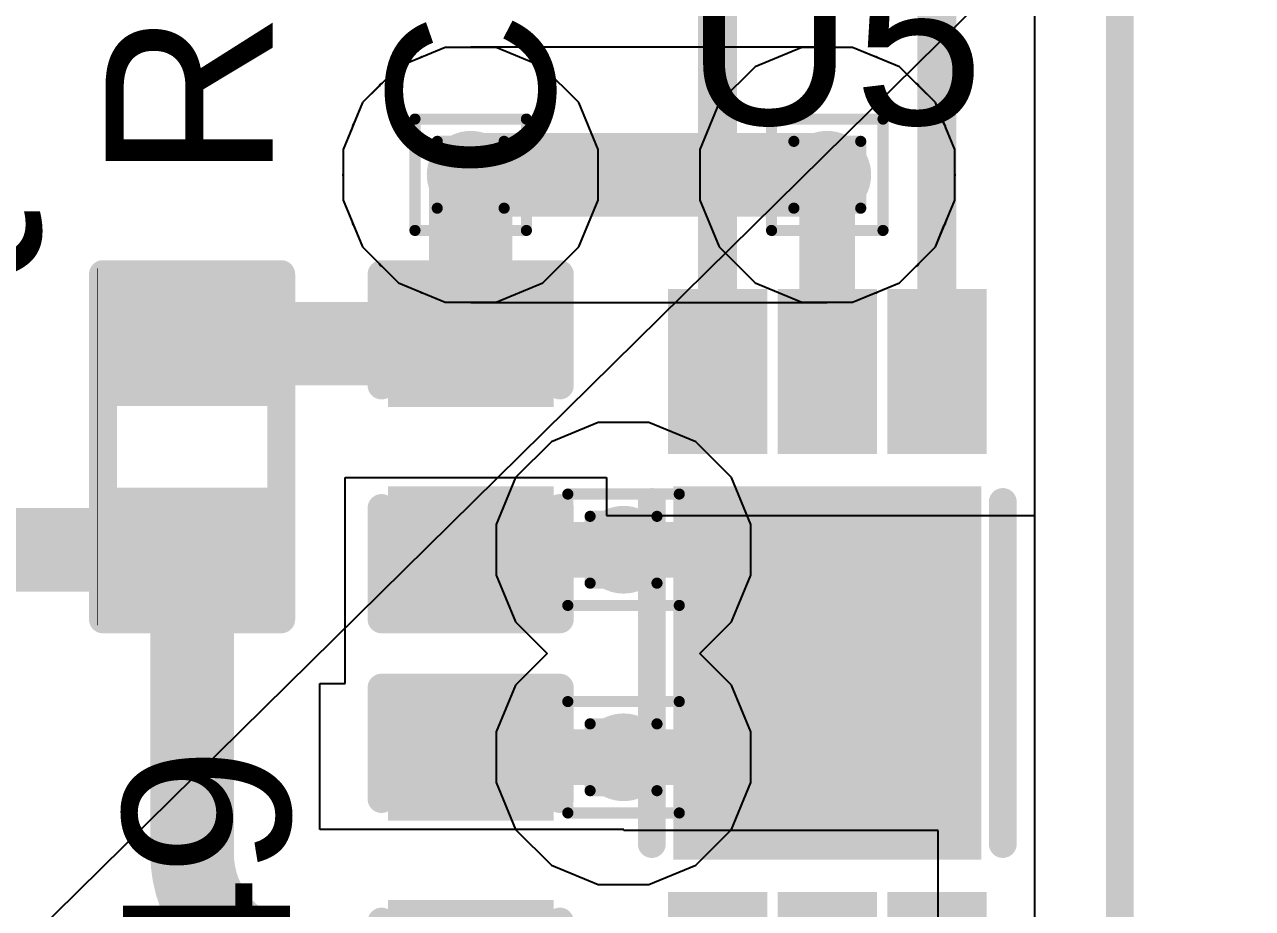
# Model space of a CAD drawing. Header units: inches. Extents: x -18 to 5357, y -8 to 5291.
# Drawn here: x 41.01 to 46.6, y 48.09 to 52.12 of the extents above; entities that cross this region are included whole.
import ezdxf

# ---------------------------------------------------------------- set-up
doc = ezdxf.new("R2010")
doc.units = ezdxf.units.IN
for name, color, linetype in [('Board Outline', 216, 'Continuous'), ('Bottom Layer', 5, 'Continuous'), ('Drill Drawing', 1, 'Continuous'), ('Ground', 16, 'Continuous'), ('Power', 76, 'Continuous'), ('Top Layer', 1, 'Continuous'), ('Top Overlay', 2, 'Continuous'), ('Top Paste', 8, 'Continuous'), ('Top Solder', 216, 'Continuous'), ('Via Holes', 16, 'Continuous')]:
    doc.layers.add(name, color=color, linetype=linetype)
doc.styles.add('Arial', font='', dxfattribs={"height": 0.2})
doc.styles.get('Arial').set_extended_font_data('Arial')

# ---------------------------------------------------------------- blocks, each defined once
blk = doc.blocks.new('6_WSOF_18')
at = {"layer": 'Top Layer'}
for points in [[(-1.65, 0.625), (-1.1, 0.625), (-1.1, 0.375), (-1.65, 0.375)], [(1.1, 0.625), (1.65, 0.625), (1.65, 0.375), (1.1, 0.375)], [(-0.75, 0.6), (0.75, 0.6), (0.75, -0.6), (-0.75, -0.6)], [(-1.65, 0.125), (-1.1, 0.125), (-1.1, -0.125), (-1.65, -0.125)], [(1.1, 0.125), (1.65, 0.125), (1.65, -0.125), (1.1, -0.125)], [(-1.65, -0.375), (-1.1, -0.375), (-1.1, -0.625), (-1.65, -0.625)], [(1.1, -0.375), (1.65, -0.375), (1.65, -0.625), (1.1, -0.625)]]:
    blk.add_hatch(color=1, dxfattribs=at).paths.add_polyline_path(points)
at = {"layer": 'Top Paste'}
for points in [[(-1.65, 0.625), (-1.1, 0.625), (-1.1, 0.375), (-1.65, 0.375)], [(1.1, 0.625), (1.65, 0.625), (1.65, 0.375), (1.1, 0.375)], [(-0.75, 0.6), (0.75, 0.6), (0.75, -0.6), (-0.75, -0.6)], [(-1.65, 0.125), (-1.1, 0.125), (-1.1, -0.125), (-1.65, -0.125)], [(1.1, 0.125), (1.65, 0.125), (1.65, -0.125), (1.1, -0.125)], [(-1.65, -0.375), (-1.1, -0.375), (-1.1, -0.625), (-1.65, -0.625)], [(1.1, -0.375), (1.65, -0.375), (1.65, -0.625), (1.1, -0.625)]]:
    blk.add_hatch(color=8, dxfattribs=at).paths.add_polyline_path(points)
at = {"layer": 'Top Solder'}
for points in [[(-1.7516, 0.7266), (-0.9984, 0.7266), (-0.9984, 0.2734), (-1.7516, 0.2734)], [(-0.8516, 0.7016), (0.8516, 0.7016), (0.8516, -0.7016), (-0.8516, -0.7016)], [(0.9984, 0.7266), (1.7516, 0.7266), (1.7516, 0.2734), (0.9984, 0.2734)], [(-1.7516, 0.2266), (-0.9984, 0.2266), (-0.9984, -0.2266), (-1.7516, -0.2266)], [(0.9984, 0.2266), (1.7516, 0.2266), (1.7516, -0.2266), (0.9984, -0.2266)], [(-1.7516, -0.2734), (-0.9984, -0.2734), (-0.9984, -0.7266), (-1.7516, -0.7266)], [(0.9984, -0.2734), (1.7516, -0.2734), (1.7516, -0.7266), (0.9984, -0.7266)]]:
    blk.add_hatch(color=216, dxfattribs=at).paths.add_polyline_path(points)
at = {"layer": 'Top Overlay'}
for points in [[(-0.78, 0.8, 0.127, 0.127, 0), (0.78, 0.8, 0.127, 0.127, 0)], [(-1.9059, 0.5587, 0.127, 0.127, 0), (-1.8352, 0.488, 0.127, 0.127, 0)], [(-1.9114, 0.5372, 0.127, 0.127, 0), (-1.9114, 0.4372, 0.127, 0.127, 0)], [(-1.8352, 0.488, 0.127, 0.127, 0), (-1.9059, 0.4173, 0.127, 0.127, 0)], [(0.78, -0.8, 0.127, 0.127, 0), (-0.78, -0.8, 0.127, 0.127, 0)]]:
    blk.add_lwpolyline(points, format="xyseb", dxfattribs=at)
for points in [[(-0.8118, 0.8, 0.0635, 0.0635, 1), (-0.7483, 0.8, 0.0635, 0.0635, 1)], [(0.7483, 0.8, 0.0635, 0.0635, 1), (0.8118, 0.8, 0.0635, 0.0635, 1)], [(-1.9377, 0.5587, 0.0635, 0.0635, 1), (-1.8742, 0.5587, 0.0635, 0.0635, 1)], [(-1.9432, 0.5372, 0.0635, 0.0635, 1), (-1.8797, 0.5372, 0.0635, 0.0635, 1)], [(-1.867, 0.488, 0.0635, 0.0635, 1), (-1.8035, 0.488, 0.0635, 0.0635, 1)], [(-1.867, 0.488, 0.0635, 0.0635, 1), (-1.8035, 0.488, 0.0635, 0.0635, 1)], [(-1.9431, 0.4372, 0.0635, 0.0635, 1), (-1.8796, 0.4372, 0.0635, 0.0635, 1)], [(-1.9377, 0.4173, 0.0635, 0.0635, 1), (-1.8742, 0.4173, 0.0635, 0.0635, 1)], [(-0.8118, -0.8, 0.0635, 0.0635, 1), (-0.7483, -0.8, 0.0635, 0.0635, 1)], [(0.7483, -0.8, 0.0635, 0.0635, 1), (0.8118, -0.8, 0.0635, 0.0635, 1)]]:
    blk.add_lwpolyline(points, format="xyseb", close=True, dxfattribs=at)
blk = doc.blocks.new('14_VSON__4_3__21')
at = {"layer": 'Top Solder'}
blk.add_line((-0.8678, -2.2778), (-5350.8161, -5279.0699), dxfattribs=at)
blk = doc.blocks.new('R___0402_35')
at = {"layer": 'Top Layer'}
for points in [[(-0.6985, -0.3175), (-0.6985, 0.3175), (-0.2413, 0.3175), (-0.2413, -0.3175)], [(0.2413, -0.3175), (0.2413, 0.3175), (0.6985, 0.3175), (0.6985, -0.3175)]]:
    blk.add_hatch(color=1, dxfattribs=at).paths.add_polyline_path(points)
at = {"layer": 'Top Paste'}
for points in [[(-0.6985, -0.3175), (-0.6985, 0.3175), (-0.2413, 0.3175), (-0.2413, -0.3175)], [(0.2413, -0.3175), (0.2413, 0.3175), (0.6985, 0.3175), (0.6985, -0.3175)]]:
    blk.add_hatch(color=8, dxfattribs=at).paths.add_polyline_path(points)
at = {"layer": 'Top Solder'}
for points in [[(-0.7535, -0.3725), (-0.7535, 0.3725), (-0.1863, 0.3725), (-0.1863, -0.3725)], [(0.1863, -0.3725), (0.1863, 0.3725), (0.7535, 0.3725), (0.7535, -0.3725)]]:
    blk.add_hatch(color=216, dxfattribs=at).paths.add_polyline_path(points)
at = {"layer": 'Top Overlay'}
for points in [[(-0.7874, 0.4064, 0.127, 0.127, 0), (0.7874, 0.4064, 0.127, 0.127, 0)], [(-0.7874, -0.4064, 0.127, 0.127, 0), (-0.7874, 0.4064, 0.127, 0.127, 0)], [(0.7874, -0.4064, 0.127, 0.127, 0), (0.7874, 0.4064, 0.127, 0.127, 0)], [(0.7874, -0.4064, 0.127, 0.127, 0), (-0.7874, -0.4064, 0.127, 0.127, 0)], [(0.8128, -0.4318, 0.00323, 0.00323, 0), (-0.8128, -0.4318, 0.00323, 0.00323, 0)]]:
    blk.add_lwpolyline(points, format="xyseb", dxfattribs=at)
for points in [[(-0.8191, 0.4064, 0.0635, 0.0635, 1), (-0.7556, 0.4064, 0.0635, 0.0635, 1)], [(-0.8191, 0.4064, 0.0635, 0.0635, 1), (-0.7556, 0.4064, 0.0635, 0.0635, 1)], [(0.7557, 0.4064, 0.0635, 0.0635, 1), (0.8192, 0.4064, 0.0635, 0.0635, 1)], [(0.7557, 0.4064, 0.0635, 0.0635, 1), (0.8192, 0.4064, 0.0635, 0.0635, 1)], [(-0.8191, -0.4064, 0.0635, 0.0635, 1), (-0.7556, -0.4064, 0.0635, 0.0635, 1)], [(-0.8191, -0.4064, 0.0635, 0.0635, 1), (-0.7556, -0.4064, 0.0635, 0.0635, 1)], [(0.7557, -0.4064, 0.0635, 0.0635, 1), (0.8192, -0.4064, 0.0635, 0.0635, 1)], [(0.7557, -0.4064, 0.0635, 0.0635, 1), (0.8192, -0.4064, 0.0635, 0.0635, 1)], [(-0.8136, -0.4318, 0.00161, 0.00161, 1), (-0.812, -0.4318, 0.00161, 0.00161, 1)], [(0.812, -0.4318, 0.00161, 0.00161, 1), (0.8136, -0.4318, 0.00161, 0.00161, 1)]]:
    blk.add_lwpolyline(points, format="xyseb", close=True, dxfattribs=at)
blk = doc.blocks.new('C___0402_94')
at = {"layer": 'Top Layer'}
for points in [[(-0.6985, -0.3175), (-0.6985, 0.3175), (-0.2413, 0.3175), (-0.2413, -0.3175)], [(0.2413, -0.3175), (0.2413, 0.3175), (0.6985, 0.3175), (0.6985, -0.3175)]]:
    blk.add_hatch(color=1, dxfattribs=at).paths.add_polyline_path(points)
at = {"layer": 'Top Paste'}
for points in [[(-0.6985, -0.3175), (-0.6985, 0.3175), (-0.2413, 0.3175), (-0.2413, -0.3175)], [(0.2413, -0.3175), (0.2413, 0.3175), (0.6985, 0.3175), (0.6985, -0.3175)]]:
    blk.add_hatch(color=8, dxfattribs=at).paths.add_polyline_path(points)
at = {"layer": 'Top Solder'}
for points in [[(-0.7585, -0.3775), (-0.7585, 0.3775), (-0.1813, 0.3775), (-0.1813, -0.3775)], [(0.1813, -0.3775), (0.1813, 0.3775), (0.7585, 0.3775), (0.7585, -0.3775)]]:
    blk.add_hatch(color=216, dxfattribs=at).paths.add_polyline_path(points)
at = {"layer": 'Top Overlay'}
for points in [[(-0.7874, 0.4064, 0.127, 0.127, 0), (-0.7874, -0.4064, 0.127, 0.127, 0)], [(-0.7874, 0.4064, 0.127, 0.127, 0), (-0.2794, 0.4064, 0.127, 0.127, 0)], [(0.2794, 0.4064, 0.127, 0.127, 0), (0.7874, 0.4064, 0.127, 0.127, 0)], [(0.7874, 0.4064, 0.127, 0.127, 0), (0.7874, -0.4064, 0.127, 0.127, 0)], [(-0.7874, -0.4064, 0.127, 0.127, 0), (-0.2794, -0.4064, 0.127, 0.127, 0)], [(0.2794, -0.4064, 0.127, 0.127, 0), (0.7874, -0.4064, 0.127, 0.127, 0)]]:
    blk.add_lwpolyline(points, format="xyseb", dxfattribs=at)
for points in [[(-0.8192, 0.4064, 0.0635, 0.0635, 1), (-0.7557, 0.4064, 0.0635, 0.0635, 1)], [(-0.8192, 0.4064, 0.0635, 0.0635, 1), (-0.7557, 0.4064, 0.0635, 0.0635, 1)], [(-0.3112, 0.4064, 0.0635, 0.0635, 1), (-0.2477, 0.4064, 0.0635, 0.0635, 1)], [(0.2476, 0.4064, 0.0635, 0.0635, 1), (0.3111, 0.4064, 0.0635, 0.0635, 1)], [(0.7556, 0.4064, 0.0635, 0.0635, 1), (0.8191, 0.4064, 0.0635, 0.0635, 1)], [(0.7556, 0.4064, 0.0635, 0.0635, 1), (0.8191, 0.4064, 0.0635, 0.0635, 1)], [(-0.8192, -0.4064, 0.0635, 0.0635, 1), (-0.7557, -0.4064, 0.0635, 0.0635, 1)], [(-0.8192, -0.4064, 0.0635, 0.0635, 1), (-0.7557, -0.4064, 0.0635, 0.0635, 1)], [(-0.3112, -0.4064, 0.0635, 0.0635, 1), (-0.2477, -0.4064, 0.0635, 0.0635, 1)], [(0.2476, -0.4064, 0.0635, 0.0635, 1), (0.3111, -0.4064, 0.0635, 0.0635, 1)], [(0.7556, -0.4064, 0.0635, 0.0635, 1), (0.8191, -0.4064, 0.0635, 0.0635, 1)], [(0.7556, -0.4064, 0.0635, 0.0635, 1), (0.8191, -0.4064, 0.0635, 0.0635, 1)]]:
    blk.add_lwpolyline(points, format="xyseb", close=True, dxfattribs=at)
blk = doc.blocks.new('C___0402_95')
at = {"layer": 'Top Layer'}
for points in [[(-0.6985, -0.3175), (-0.6985, 0.3175), (-0.2413, 0.3175), (-0.2413, -0.3175)], [(0.2413, -0.3175), (0.2413, 0.3175), (0.6985, 0.3175), (0.6985, -0.3175)]]:
    blk.add_hatch(color=1, dxfattribs=at).paths.add_polyline_path(points)
at = {"layer": 'Top Paste'}
for points in [[(-0.6985, -0.3175), (-0.6985, 0.3175), (-0.2413, 0.3175), (-0.2413, -0.3175)], [(0.2413, -0.3175), (0.2413, 0.3175), (0.6985, 0.3175), (0.6985, -0.3175)]]:
    blk.add_hatch(color=8, dxfattribs=at).paths.add_polyline_path(points)
at = {"layer": 'Top Solder'}
for points in [[(-0.7585, -0.3775), (-0.7585, 0.3775), (-0.1813, 0.3775), (-0.1813, -0.3775)], [(0.1813, -0.3775), (0.1813, 0.3775), (0.7585, 0.3775), (0.7585, -0.3775)]]:
    blk.add_hatch(color=216, dxfattribs=at).paths.add_polyline_path(points)
at = {"layer": 'Top Overlay'}
for points in [[(-0.7874, -0.4064, 0.127, 0.127, 0), (-0.7874, 0.4064, 0.127, 0.127, 0)], [(-0.2794, 0.4064, 0.127, 0.127, 0), (-0.7874, 0.4064, 0.127, 0.127, 0)], [(0.2794, 0.4064, 0.127, 0.127, 0), (0.7874, 0.4064, 0.127, 0.127, 0)], [(0.7874, -0.4064, 0.127, 0.127, 0), (0.7874, 0.4064, 0.127, 0.127, 0)], [(-0.7874, -0.4064, 0.127, 0.127, 0), (-0.2794, -0.4064, 0.127, 0.127, 0)], [(0.2794, -0.4064, 0.127, 0.127, 0), (0.7874, -0.4064, 0.127, 0.127, 0)]]:
    blk.add_lwpolyline(points, format="xyseb", dxfattribs=at)
for points in [[(-0.8192, 0.4064, 0.0635, 0.0635, 1), (-0.7557, 0.4064, 0.0635, 0.0635, 1)], [(-0.8192, 0.4064, 0.0635, 0.0635, 1), (-0.7557, 0.4064, 0.0635, 0.0635, 1)], [(-0.3112, 0.4064, 0.0635, 0.0635, 1), (-0.2477, 0.4064, 0.0635, 0.0635, 1)], [(0.2476, 0.4064, 0.0635, 0.0635, 1), (0.3111, 0.4064, 0.0635, 0.0635, 1)], [(0.7556, 0.4064, 0.0635, 0.0635, 1), (0.8191, 0.4064, 0.0635, 0.0635, 1)], [(0.7556, 0.4064, 0.0635, 0.0635, 1), (0.8191, 0.4064, 0.0635, 0.0635, 1)], [(-0.8192, -0.4064, 0.0635, 0.0635, 1), (-0.7557, -0.4064, 0.0635, 0.0635, 1)], [(-0.8192, -0.4064, 0.0635, 0.0635, 1), (-0.7557, -0.4064, 0.0635, 0.0635, 1)], [(-0.3112, -0.4064, 0.0635, 0.0635, 1), (-0.2477, -0.4064, 0.0635, 0.0635, 1)], [(0.2477, -0.4064, 0.0635, 0.0635, 1), (0.3112, -0.4064, 0.0635, 0.0635, 1)], [(0.7556, -0.4064, 0.0635, 0.0635, 1), (0.8191, -0.4064, 0.0635, 0.0635, 1)], [(0.7556, -0.4064, 0.0635, 0.0635, 1), (0.8191, -0.4064, 0.0635, 0.0635, 1)]]:
    blk.add_lwpolyline(points, format="xyseb", close=True, dxfattribs=at)

msp = doc.modelspace()

# ---------------------------------------------------------------- hatches: boundary and pattern name
at = {"layer": 'Bottom Layer'}
h = msp.add_hatch(color=5, dxfattribs=at)
edge = h.paths.add_edge_path()
edge.add_arc((43.0409, 51.435), 0.2, 0, 360)
h = msp.add_hatch(color=5, dxfattribs=at)
edge = h.paths.add_edge_path()
edge.add_arc((44.6665, 51.435), 0.2, 0, 360)
h = msp.add_hatch(color=5, dxfattribs=at)
edge = h.paths.add_edge_path()
edge.add_arc((43.7377, 49.7245), 0.2, 0, 360)
h = msp.add_hatch(color=5, dxfattribs=at)
edge = h.paths.add_edge_path()
edge.add_arc((43.7377, 48.7779), 0.2, 0, 360)
at = {"layer": 'Ground'}
h = msp.add_hatch(color=16, dxfattribs=at)
edge = h.paths.add_edge_path()
edge.add_arc((43.0409, 51.435), 0.2, 0, 360)
h = msp.add_hatch(color=16, dxfattribs=at)
edge = h.paths.add_edge_path()
edge.add_arc((44.6665, 51.435), 0.2, 0, 360)
h = msp.add_hatch(color=16, dxfattribs=at)
edge = h.paths.add_edge_path()
edge.add_arc((43.7377, 49.7245), 0.2, 0, 360)
h = msp.add_hatch(color=16, dxfattribs=at)
edge = h.paths.add_edge_path()
edge.add_arc((43.7377, 48.7779), 0.2, 0, 360)
at = {"layer": 'Power'}
h = msp.add_hatch(color=76, dxfattribs=at)
edge = h.paths.add_edge_path()
edge.add_arc((43.0409, 51.435), 0.2, 0, 360)
h = msp.add_hatch(color=76, dxfattribs=at)
edge = h.paths.add_edge_path()
edge.add_arc((44.6665, 51.435), 0.2, 0, 360)
h = msp.add_hatch(color=76, dxfattribs=at)
edge = h.paths.add_edge_path()
edge.add_arc((43.7377, 49.7245), 0.2, 0, 360)
h = msp.add_hatch(color=76, dxfattribs=at)
edge = h.paths.add_edge_path()
edge.add_arc((43.7377, 48.7779), 0.2, 0, 360)
at = {"layer": 'Top Layer'}
h = msp.add_hatch(color=1, dxfattribs=at)
edge = h.paths.add_edge_path()
edge.add_arc((43.0409, 51.435), 0.2, 0, 360)
h = msp.add_hatch(color=1, dxfattribs=at)
edge = h.paths.add_edge_path()
edge.add_arc((44.6665, 51.435), 0.2, 0, 360)
h = msp.add_hatch(color=1, dxfattribs=at)
edge = h.paths.add_edge_path()
edge.add_arc((43.7377, 49.7245), 0.2, 0, 360)
h = msp.add_hatch(color=1, dxfattribs=at)
edge = h.paths.add_edge_path()
edge.add_arc((43.7377, 48.7779), 0.2, 0, 360)
at = {"layer": 'Via Holes'}
h = msp.add_hatch(color=7, dxfattribs=at)
edge = h.paths.add_edge_path()
edge.add_arc((43.0409, 51.435), 0.1, 0, 360)
h = msp.add_hatch(color=7, dxfattribs=at)
edge = h.paths.add_edge_path()
edge.add_arc((44.6665, 51.435), 0.1, 0, 360)
h = msp.add_hatch(color=7, dxfattribs=at)
edge = h.paths.add_edge_path()
edge.add_arc((43.7377, 49.7245), 0.1, 0, 360)
h = msp.add_hatch(color=7, dxfattribs=at)
edge = h.paths.add_edge_path()
edge.add_arc((43.7377, 48.7779), 0.1, 0, 360)

# ---------------------------------------------------------------- linework, layer by layer
at = {"layer": 'Board Outline'}
msp.add_lwpolyline([(46.0001, -1.4599, 0.127, 0.127, 0), (46.0001, 73.4601, 0.127, 0.127, 0)], format="xyseb", dxfattribs=at)
at = {"layer": 'Bottom Layer'}
for p, q in [((45.6117, 73.4601), (45.6117, 43.836)), ((42.9253, 52.016), (42.8265, 51.975)), ((43.0324, 52.016), (42.9253, 52.016)), ((43.0409, 52.0177), (43.0324, 52.016)), ((44.6665, 52.0177), (43.0409, 52.0177)), ((44.675, 52.016), (44.6665, 52.0177)), ((44.7821, 52.016), (44.675, 52.016)), ((44.881, 51.975), (44.7821, 52.016)), ((42.8107, 51.9685), (42.7118, 51.9275)), ((42.8179, 51.9733), (42.8107, 51.9685)), ((42.8265, 51.975), (42.8179, 51.9733)), ((44.8895, 51.9733), (44.881, 51.975)), ((44.8967, 51.9685), (44.8895, 51.9733)), ((44.9956, 51.9275), (44.8967, 51.9685)), ((42.7118, 51.9275), (42.6361, 51.8519)), ((45.0713, 51.8519), (44.9956, 51.9275)), ((42.624, 51.8398), (42.5484, 51.7641)), ((42.6289, 51.847), (42.624, 51.8398)), ((42.6361, 51.8519), (42.6289, 51.847)), ((45.0785, 51.847), (45.0713, 51.8519)), ((45.0834, 51.8398), (45.0785, 51.847)), ((45.1591, 51.7641), (45.0834, 51.8398)), ((42.5484, 51.7641), (42.5074, 51.6652)), ((45.2, 51.6652), (45.1591, 51.7641)), ((42.5074, 51.6652), (42.5026, 51.658)), ((45.2049, 51.658), (45.2, 51.6652)), ((42.5009, 51.6495), (42.4599, 51.5506)), ((42.5026, 51.658), (42.5009, 51.6495)), ((45.2065, 51.6495), (45.2049, 51.658)), ((45.2475, 51.5506), (45.2065, 51.6495)), ((42.4599, 51.5506), (42.4599, 51.4435)), ((45.2475, 51.4435), (45.2475, 51.5506)), ((42.4599, 51.4435), (42.4582, 51.435)), ((45.2492, 51.435), (45.2475, 51.4435)), ((42.4582, 51.435), (42.4599, 51.4265)), ((42.4599, 51.4265), (42.4599, 51.3194)), ((45.2475, 51.4265), (45.2492, 51.435)), ((45.2475, 51.3194), (45.2475, 51.4265)), ((42.4599, 51.3194), (42.5009, 51.2205)), ((45.2065, 51.2205), (45.2475, 51.3194)), ((42.5009, 51.2205), (42.5026, 51.212)), ((45.2049, 51.212), (45.2065, 51.2205)), ((42.5026, 51.212), (42.5074, 51.2048)), ((42.5074, 51.2048), (42.5484, 51.1059)), ((45.1591, 51.1059), (45.2, 51.2048)), ((45.2, 51.2048), (45.2049, 51.212)), ((42.5484, 51.1059), (42.624, 51.0302)), ((45.0834, 51.0302), (45.1591, 51.1059)), ((42.624, 51.0302), (42.6289, 51.023)), ((42.6289, 51.023), (42.6361, 51.0181)), ((42.6361, 51.0181), (42.7118, 50.9425)), ((44.9956, 50.9425), (45.0713, 51.0181)), ((45.0713, 51.0181), (45.0785, 51.023)), ((45.0785, 51.023), (45.0834, 51.0302)), ((42.7118, 50.9425), (42.8107, 50.9015)), ((44.8967, 50.9015), (44.9956, 50.9425)), ((42.8107, 50.9015), (42.8179, 50.8967)), ((42.8179, 50.8967), (42.8265, 50.895)), ((42.8265, 50.895), (42.9253, 50.854)), ((44.7821, 50.854), (44.881, 50.895)), ((44.881, 50.895), (44.8895, 50.8967)), ((44.8895, 50.8967), (44.8967, 50.9015)), ((42.9253, 50.854), (43.0324, 50.854)), ((43.0324, 50.854), (43.0409, 50.8523)), ((43.0409, 50.8523), (44.6665, 50.8523)), ((44.6665, 50.8523), (44.675, 50.854)), ((44.675, 50.854), (44.7821, 50.854))]:
    msp.add_line(p, q, dxfattribs=at)
msp.add_lwpolyline([(43.0409, 51.435, 0.381, 0.381, 0), (44.6665, 51.435, 0.381, 0.381, 0)], format="xyseb", dxfattribs=at)
for points in [[(42.9457, 51.435, 0.1905, 0.1905, 1), (43.1362, 51.435, 0.1905, 0.1905, 1)], [(44.5713, 51.435, 0.1905, 0.1905, 1), (44.7618, 51.435, 0.1905, 0.1905, 1)]]:
    msp.add_lwpolyline(points, format="xyseb", close=True, dxfattribs=at)
at = {"layer": 'Drill Drawing'}
for points in [[(42.7869, 51.689, 0.0508, 0.0508, 0), (43.2949, 51.689, 0.0508, 0.0508, 0)], [(42.7869, 51.181, 0.0508, 0.0508, 0), (42.7869, 51.689, 0.0508, 0.0508, 0)], [(43.2949, 51.181, 0.0508, 0.0508, 0), (43.2949, 51.689, 0.0508, 0.0508, 0)], [(44.4125, 51.689, 0.0508, 0.0508, 0), (44.9205, 51.689, 0.0508, 0.0508, 0)], [(44.4125, 51.181, 0.0508, 0.0508, 0), (44.4125, 51.689, 0.0508, 0.0508, 0)], [(44.9205, 51.181, 0.0508, 0.0508, 0), (44.9205, 51.689, 0.0508, 0.0508, 0)], [(42.8885, 51.5874, 0.0508, 0.0508, 0), (43.1933, 51.5874, 0.0508, 0.0508, 0)], [(42.8885, 51.2826, 0.0508, 0.0508, 0), (42.8885, 51.5874, 0.0508, 0.0508, 0)], [(43.1933, 51.2826, 0.0508, 0.0508, 0), (43.1933, 51.5874, 0.0508, 0.0508, 0)], [(44.5141, 51.5874, 0.0508, 0.0508, 0), (44.8189, 51.5874, 0.0508, 0.0508, 0)], [(44.5141, 51.2826, 0.0508, 0.0508, 0), (44.5141, 51.5874, 0.0508, 0.0508, 0)], [(44.8189, 51.2826, 0.0508, 0.0508, 0), (44.8189, 51.5874, 0.0508, 0.0508, 0)], [(42.8885, 51.2826, 0.0508, 0.0508, 0), (43.1933, 51.2826, 0.0508, 0.0508, 0)], [(44.5141, 51.2826, 0.0508, 0.0508, 0), (44.8189, 51.2826, 0.0508, 0.0508, 0)], [(42.7869, 51.181, 0.0508, 0.0508, 0), (43.2949, 51.181, 0.0508, 0.0508, 0)], [(44.4125, 51.181, 0.0508, 0.0508, 0), (44.9205, 51.181, 0.0508, 0.0508, 0)], [(43.4837, 49.9785, 0.0508, 0.0508, 0), (43.9917, 49.9785, 0.0508, 0.0508, 0)], [(43.4837, 49.4705, 0.0508, 0.0508, 0), (43.4837, 49.9785, 0.0508, 0.0508, 0)], [(43.9917, 49.4705, 0.0508, 0.0508, 0), (43.9917, 49.9785, 0.0508, 0.0508, 0)], [(43.5853, 49.8769, 0.0508, 0.0508, 0), (43.8901, 49.8769, 0.0508, 0.0508, 0)], [(43.5853, 49.5721, 0.0508, 0.0508, 0), (43.5853, 49.8769, 0.0508, 0.0508, 0)], [(43.8901, 49.5721, 0.0508, 0.0508, 0), (43.8901, 49.8769, 0.0508, 0.0508, 0)], [(43.5853, 49.5721, 0.0508, 0.0508, 0), (43.8901, 49.5721, 0.0508, 0.0508, 0)], [(43.4837, 49.4705, 0.0508, 0.0508, 0), (43.9917, 49.4705, 0.0508, 0.0508, 0)], [(43.4837, 49.0319, 0.0508, 0.0508, 0), (43.9917, 49.0319, 0.0508, 0.0508, 0)], [(43.4837, 48.5239, 0.0508, 0.0508, 0), (43.4837, 49.0319, 0.0508, 0.0508, 0)], [(43.9917, 48.5239, 0.0508, 0.0508, 0), (43.9917, 49.0319, 0.0508, 0.0508, 0)], [(43.5853, 48.9303, 0.0508, 0.0508, 0), (43.8901, 48.9303, 0.0508, 0.0508, 0)], [(43.5853, 48.6255, 0.0508, 0.0508, 0), (43.5853, 48.9303, 0.0508, 0.0508, 0)], [(43.8901, 48.6255, 0.0508, 0.0508, 0), (43.8901, 48.9303, 0.0508, 0.0508, 0)], [(43.5853, 48.6255, 0.0508, 0.0508, 0), (43.8901, 48.6255, 0.0508, 0.0508, 0)], [(43.4837, 48.5239, 0.0508, 0.0508, 0), (43.9917, 48.5239, 0.0508, 0.0508, 0)]]:
    msp.add_lwpolyline(points, format="xyseb", dxfattribs=at)
for points in [[(42.7742, 51.689, 0.0254, 0.0254, 1), (42.7996, 51.689, 0.0254, 0.0254, 1)], [(42.7742, 51.689, 0.0254, 0.0254, 1), (42.7996, 51.689, 0.0254, 0.0254, 1)], [(43.2822, 51.689, 0.0254, 0.0254, 1), (43.3076, 51.689, 0.0254, 0.0254, 1)], [(43.2822, 51.689, 0.0254, 0.0254, 1), (43.3076, 51.689, 0.0254, 0.0254, 1)], [(44.3998, 51.689, 0.0254, 0.0254, 1), (44.4252, 51.689, 0.0254, 0.0254, 1)], [(44.3998, 51.689, 0.0254, 0.0254, 1), (44.4252, 51.689, 0.0254, 0.0254, 1)], [(44.9078, 51.689, 0.0254, 0.0254, 1), (44.9332, 51.689, 0.0254, 0.0254, 1)], [(44.9078, 51.689, 0.0254, 0.0254, 1), (44.9332, 51.689, 0.0254, 0.0254, 1)], [(42.8758, 51.5874, 0.0254, 0.0254, 1), (42.9012, 51.5874, 0.0254, 0.0254, 1)], [(42.8758, 51.5874, 0.0254, 0.0254, 1), (42.9012, 51.5874, 0.0254, 0.0254, 1)], [(43.1806, 51.5874, 0.0254, 0.0254, 1), (43.206, 51.5874, 0.0254, 0.0254, 1)], [(43.1806, 51.5874, 0.0254, 0.0254, 1), (43.206, 51.5874, 0.0254, 0.0254, 1)], [(44.5014, 51.5874, 0.0254, 0.0254, 1), (44.5268, 51.5874, 0.0254, 0.0254, 1)], [(44.5014, 51.5874, 0.0254, 0.0254, 1), (44.5268, 51.5874, 0.0254, 0.0254, 1)], [(44.8062, 51.5874, 0.0254, 0.0254, 1), (44.8316, 51.5874, 0.0254, 0.0254, 1)], [(44.8062, 51.5874, 0.0254, 0.0254, 1), (44.8316, 51.5874, 0.0254, 0.0254, 1)], [(42.8758, 51.2826, 0.0254, 0.0254, 1), (42.9012, 51.2826, 0.0254, 0.0254, 1)], [(42.8758, 51.2826, 0.0254, 0.0254, 1), (42.9012, 51.2826, 0.0254, 0.0254, 1)], [(43.1806, 51.2826, 0.0254, 0.0254, 1), (43.206, 51.2826, 0.0254, 0.0254, 1)], [(43.1806, 51.2826, 0.0254, 0.0254, 1), (43.206, 51.2826, 0.0254, 0.0254, 1)], [(44.5014, 51.2826, 0.0254, 0.0254, 1), (44.5268, 51.2826, 0.0254, 0.0254, 1)], [(44.5014, 51.2826, 0.0254, 0.0254, 1), (44.5268, 51.2826, 0.0254, 0.0254, 1)], [(44.8062, 51.2826, 0.0254, 0.0254, 1), (44.8316, 51.2826, 0.0254, 0.0254, 1)], [(44.8062, 51.2826, 0.0254, 0.0254, 1), (44.8316, 51.2826, 0.0254, 0.0254, 1)], [(42.7742, 51.181, 0.0254, 0.0254, 1), (42.7996, 51.181, 0.0254, 0.0254, 1)], [(42.7742, 51.181, 0.0254, 0.0254, 1), (42.7996, 51.181, 0.0254, 0.0254, 1)], [(43.2822, 51.181, 0.0254, 0.0254, 1), (43.3076, 51.181, 0.0254, 0.0254, 1)], [(43.2822, 51.181, 0.0254, 0.0254, 1), (43.3076, 51.181, 0.0254, 0.0254, 1)], [(44.3998, 51.181, 0.0254, 0.0254, 1), (44.4252, 51.181, 0.0254, 0.0254, 1)], [(44.3998, 51.181, 0.0254, 0.0254, 1), (44.4252, 51.181, 0.0254, 0.0254, 1)], [(44.9078, 51.181, 0.0254, 0.0254, 1), (44.9332, 51.181, 0.0254, 0.0254, 1)], [(44.9078, 51.181, 0.0254, 0.0254, 1), (44.9332, 51.181, 0.0254, 0.0254, 1)], [(43.471, 49.9785, 0.0254, 0.0254, 1), (43.4964, 49.9785, 0.0254, 0.0254, 1)], [(43.471, 49.9785, 0.0254, 0.0254, 1), (43.4964, 49.9785, 0.0254, 0.0254, 1)], [(43.979, 49.9785, 0.0254, 0.0254, 1), (44.0044, 49.9785, 0.0254, 0.0254, 1)], [(43.979, 49.9785, 0.0254, 0.0254, 1), (44.0044, 49.9785, 0.0254, 0.0254, 1)], [(43.5726, 49.8769, 0.0254, 0.0254, 1), (43.598, 49.8769, 0.0254, 0.0254, 1)], [(43.5726, 49.8769, 0.0254, 0.0254, 1), (43.598, 49.8769, 0.0254, 0.0254, 1)], [(43.8774, 49.8769, 0.0254, 0.0254, 1), (43.9028, 49.8769, 0.0254, 0.0254, 1)], [(43.8774, 49.8769, 0.0254, 0.0254, 1), (43.9028, 49.8769, 0.0254, 0.0254, 1)], [(43.5726, 49.5721, 0.0254, 0.0254, 1), (43.598, 49.5721, 0.0254, 0.0254, 1)], [(43.5726, 49.5721, 0.0254, 0.0254, 1), (43.598, 49.5721, 0.0254, 0.0254, 1)], [(43.8774, 49.5721, 0.0254, 0.0254, 1), (43.9028, 49.5721, 0.0254, 0.0254, 1)], [(43.8774, 49.5721, 0.0254, 0.0254, 1), (43.9028, 49.5721, 0.0254, 0.0254, 1)], [(43.471, 49.4705, 0.0254, 0.0254, 1), (43.4964, 49.4705, 0.0254, 0.0254, 1)], [(43.471, 49.4705, 0.0254, 0.0254, 1), (43.4964, 49.4705, 0.0254, 0.0254, 1)], [(43.979, 49.4705, 0.0254, 0.0254, 1), (44.0044, 49.4705, 0.0254, 0.0254, 1)], [(43.979, 49.4705, 0.0254, 0.0254, 1), (44.0044, 49.4705, 0.0254, 0.0254, 1)], [(43.471, 49.0319, 0.0254, 0.0254, 1), (43.4964, 49.0319, 0.0254, 0.0254, 1)], [(43.471, 49.0319, 0.0254, 0.0254, 1), (43.4964, 49.0319, 0.0254, 0.0254, 1)], [(43.979, 49.0319, 0.0254, 0.0254, 1), (44.0044, 49.0319, 0.0254, 0.0254, 1)], [(43.979, 49.0319, 0.0254, 0.0254, 1), (44.0044, 49.0319, 0.0254, 0.0254, 1)], [(43.5726, 48.9303, 0.0254, 0.0254, 1), (43.598, 48.9303, 0.0254, 0.0254, 1)], [(43.5726, 48.9303, 0.0254, 0.0254, 1), (43.598, 48.9303, 0.0254, 0.0254, 1)], [(43.8774, 48.9303, 0.0254, 0.0254, 1), (43.9028, 48.9303, 0.0254, 0.0254, 1)], [(43.8774, 48.9303, 0.0254, 0.0254, 1), (43.9028, 48.9303, 0.0254, 0.0254, 1)], [(43.5726, 48.6255, 0.0254, 0.0254, 1), (43.598, 48.6255, 0.0254, 0.0254, 1)], [(43.5726, 48.6255, 0.0254, 0.0254, 1), (43.598, 48.6255, 0.0254, 0.0254, 1)], [(43.8774, 48.6255, 0.0254, 0.0254, 1), (43.9028, 48.6255, 0.0254, 0.0254, 1)], [(43.8774, 48.6255, 0.0254, 0.0254, 1), (43.9028, 48.6255, 0.0254, 0.0254, 1)], [(43.471, 48.5239, 0.0254, 0.0254, 1), (43.4964, 48.5239, 0.0254, 0.0254, 1)], [(43.471, 48.5239, 0.0254, 0.0254, 1), (43.4964, 48.5239, 0.0254, 0.0254, 1)], [(43.979, 48.5239, 0.0254, 0.0254, 1), (44.0044, 48.5239, 0.0254, 0.0254, 1)], [(43.979, 48.5239, 0.0254, 0.0254, 1), (44.0044, 48.5239, 0.0254, 0.0254, 1)]]:
    msp.add_lwpolyline(points, format="xyseb", close=True, dxfattribs=at)
at = {"layer": 'Ground'}
for p, q in [((45.6117, 73.4601), (45.6117, 43.836)), ((42.9253, 52.016), (42.7118, 51.9275)), ((43.1565, 52.016), (42.9253, 52.016)), ((43.37, 51.9275), (43.1565, 52.016)), ((44.5509, 52.016), (44.3374, 51.9275)), ((44.7821, 52.016), (44.5509, 52.016)), ((44.9956, 51.9275), (44.7821, 52.016)), ((42.7118, 51.9275), (42.5484, 51.7641)), ((43.5335, 51.7641), (43.37, 51.9275)), ((44.3374, 51.9275), (44.174, 51.7641)), ((45.1591, 51.7641), (44.9956, 51.9275)), ((42.5484, 51.7641), (42.4599, 51.5506)), ((43.6219, 51.5506), (43.5335, 51.7641)), ((44.174, 51.7641), (44.0855, 51.5506)), ((45.2475, 51.5506), (45.1591, 51.7641)), ((42.4599, 51.5506), (42.4599, 51.3194)), ((43.6219, 51.3194), (43.6219, 51.5506)), ((44.0855, 51.5506), (44.0855, 51.3194)), ((45.2475, 51.3194), (45.2475, 51.5506)), ((42.4599, 51.3194), (42.5484, 51.1059)), ((43.5335, 51.1059), (43.6219, 51.3194)), ((44.0855, 51.3194), (44.174, 51.1059)), ((45.1591, 51.1059), (45.2475, 51.3194)), ((42.5484, 51.1059), (42.7118, 50.9425)), ((43.37, 50.9425), (43.5335, 51.1059)), ((44.174, 51.1059), (44.3374, 50.9425)), ((44.9956, 50.9425), (45.1591, 51.1059)), ((42.7118, 50.9425), (42.9253, 50.854)), ((43.1565, 50.854), (43.37, 50.9425)), ((44.3374, 50.9425), (44.5509, 50.854)), ((44.7821, 50.854), (44.9956, 50.9425)), ((42.9253, 50.854), (43.1565, 50.854)), ((44.5509, 50.854), (44.7821, 50.854))]:
    msp.add_line(p, q, dxfattribs=at)
at = {"layer": 'Power'}
for p, q in [((45.6117, 73.4601), (45.6117, 47.0196)), ((42.9253, 52.016), (42.7118, 51.9275)), ((43.1565, 52.016), (42.9253, 52.016)), ((43.37, 51.9275), (43.1565, 52.016)), ((44.5509, 52.016), (44.3374, 51.9275)), ((44.7821, 52.016), (44.5509, 52.016)), ((44.9956, 51.9275), (44.7821, 52.016)), ((42.7118, 51.9275), (42.5484, 51.7641)), ((43.5335, 51.7641), (43.37, 51.9275)), ((44.3374, 51.9275), (44.174, 51.7641)), ((45.1591, 51.7641), (44.9956, 51.9275)), ((42.5484, 51.7641), (42.4599, 51.5506)), ((43.6219, 51.5506), (43.5335, 51.7641)), ((44.174, 51.7641), (44.0855, 51.5506)), ((45.2475, 51.5506), (45.1591, 51.7641)), ((42.4599, 51.5506), (42.4599, 51.3194)), ((43.6219, 51.3194), (43.6219, 51.5506)), ((44.0855, 51.5506), (44.0855, 51.3194)), ((45.2475, 51.3194), (45.2475, 51.5506)), ((42.4599, 51.3194), (42.5484, 51.1059)), ((43.5335, 51.1059), (43.6219, 51.3194)), ((44.0855, 51.3194), (44.174, 51.1059)), ((45.1591, 51.1059), (45.2475, 51.3194)), ((42.5484, 51.1059), (42.7118, 50.9425)), ((43.37, 50.9425), (43.5335, 51.1059)), ((44.174, 51.1059), (44.3374, 50.9425)), ((44.9956, 50.9425), (45.1591, 51.1059)), ((42.7118, 50.9425), (42.9253, 50.854)), ((43.1565, 50.854), (43.37, 50.9425)), ((44.3374, 50.9425), (44.5509, 50.854)), ((44.7821, 50.854), (44.9956, 50.9425)), ((42.9253, 50.854), (43.1565, 50.854)), ((44.5509, 50.854), (44.7821, 50.854)), ((43.6221, 50.3055), (43.4086, 50.217)), ((43.8533, 50.3055), (43.6221, 50.3055)), ((44.0668, 50.217), (43.8533, 50.3055)), ((43.4086, 50.217), (43.2452, 50.0536)), ((44.2303, 50.0536), (44.0668, 50.217)), ((43.2452, 50.0536), (43.1567, 49.8401)), ((44.3187, 49.8401), (44.2303, 50.0536)), ((43.1567, 49.8401), (43.1567, 49.6089)), ((44.3187, 49.6089), (44.3187, 49.8401)), ((43.1567, 49.6089), (43.2452, 49.3954)), ((44.2303, 49.3954), (44.3187, 49.6089)), ((43.2452, 49.3954), (43.3894, 49.2512)), ((44.0861, 49.2512), (44.2303, 49.3954)), ((43.3894, 49.2512), (43.2452, 49.107)), ((44.2303, 49.107), (44.0861, 49.2512)), ((43.2452, 49.107), (43.1567, 48.8935)), ((44.3187, 48.8935), (44.2303, 49.107)), ((43.1567, 48.8935), (43.1567, 48.6623)), ((44.3187, 48.6623), (44.3187, 48.8935)), ((43.1567, 48.6623), (43.2452, 48.4488)), ((44.2303, 48.4488), (44.3187, 48.6623)), ((43.2452, 48.4488), (43.4086, 48.2853)), ((44.0668, 48.2853), (44.2303, 48.4488)), ((43.4086, 48.2853), (43.6221, 48.1969)), ((43.8533, 48.1969), (44.0668, 48.2853)), ((43.6221, 48.1969), (43.8533, 48.1969))]:
    msp.add_line(p, q, dxfattribs=at)
at = {"layer": 'Top Layer'}
for p, q in [((42.4694, 49.1149), (42.4694, 50.0547)), ((42.4694, 50.0547), (43.6605, 50.0547)), ((43.6605, 50.0547), (43.6605, 49.8813)), ((43.6605, 49.8813), (44.1605, 49.8813)), ((44.1605, 49.8813), (44.1605, 49.8813)), ((44.1605, 49.8813), (45.1725, 49.8813)), ((45.1725, 49.8813), (45.1725, 49.8813)), ((45.1725, 49.8813), (45.6117, 49.8813)), ((45.6117, 49.8813), (45.6117, 43.836)), ((42.3536, 48.4477), (42.3536, 49.1149)), ((42.3536, 49.1149), (42.4694, 49.1149)), ((43.7394, 48.4477), (42.3536, 48.4477)), ((43.7394, 48.4433), (43.7394, 48.4477)), ((44.1605, 48.4433), (43.7394, 48.4433)), ((45.1725, 48.4433), (44.1605, 48.4433)), ((44.1605, 48.4433), (44.1605, 48.4433)), ((45.1725, 47.1313), (45.1725, 48.4433))]:
    msp.add_line(p, q, dxfattribs=at)
for points in [[(45.1665, 50.5373, 0.1778, 0.1778, 0), (45.1665, 58.8054, 0.1778, 0.1778, 0)], [(44.1665, 50.5373, 0.1778, 0.1778, 0), (44.1665, 57.784, 0.1778, 0.1778, 0)], [(43.0409, 50.6643, 0.381, 0.381, 0), (43.0409, 51.435, 0.381, 0.381, 0)], [(44.6665, 50.5373, 0.254, 0.254, 0), (44.6665, 51.435, 0.254, 0.254, 0)], [(41.8013, 50.6643, 0.381, 0.381, 0), (43.0409, 50.6643, 0.381, 0.381, 0)], [(41.8013, 50.6643, 0.1778, 0.1778, -0.414214), (41.7709, 50.6947, 0.1778, 0.1778, 0)], [(39.5889, 49.7245, 0.381, 0.381, 0), (41.7709, 49.7245, 0.381, 0.381, 0)], [(41.7709, 48.3384, 0.381, 0.381, 0), (41.7709, 49.7245, 0.381, 0.381, 0)], [(43.0409, 49.7245, 0.254, 0.254, 0), (43.7377, 49.7245, 0.254, 0.254, 0)], [(43.7377, 49.7245, 0.254, 0.254, 0), (44.1043, 49.7245, 0.254, 0.254, 0)], [(44.1043, 49.7245, 0.254, 0.254, -0.414214), (44.6665, 49.1623, 0.254, 0.254, 0)], [(44.6665, 49.1623, 0.254, 0.254, -0.414214), (44.2821, 48.7779, 0.254, 0.254, 0)], [(43.0409, 48.7779, 0.254, 0.254, 0), (43.7377, 48.7779, 0.254, 0.254, 0)], [(43.7377, 48.7779, 0.254, 0.254, 0), (44.2821, 48.7779, 0.254, 0.254, 0)], [(42.2712, 47.8381, 0.381, 0.381, -0.414214), (41.7709, 48.3384, 0.381, 0.381, 0)]]:
    msp.add_lwpolyline(points, format="xyseb", dxfattribs=at)
for points in [[(42.9457, 51.435, 0.1905, 0.1905, 1), (43.1362, 51.435, 0.1905, 0.1905, 1)], [(44.603, 51.435, 0.127, 0.127, 1), (44.73, 51.435, 0.127, 0.127, 1)], [(41.706, 50.6643, 0.1905, 0.1905, 1), (41.8965, 50.6643, 0.1905, 0.1905, 1)], [(42.9457, 50.6643, 0.1905, 0.1905, 1), (43.1362, 50.6643, 0.1905, 0.1905, 1)], [(42.9457, 50.6643, 0.1905, 0.1905, 1), (43.1362, 50.6643, 0.1905, 0.1905, 1)], [(41.7265, 50.6947, 0.0889, 0.0889, 1), (41.8154, 50.6947, 0.0889, 0.0889, 1)], [(41.7568, 50.6643, 0.0889, 0.0889, 1), (41.8457, 50.6643, 0.0889, 0.0889, 1)], [(44.603, 50.5373, 0.127, 0.127, 1), (44.73, 50.5373, 0.127, 0.127, 1)], [(44.1221, 50.5373, 0.0889, 0.0889, 1), (44.211, 50.5373, 0.0889, 0.0889, 1)], [(45.1221, 50.5373, 0.0889, 0.0889, 1), (45.211, 50.5373, 0.0889, 0.0889, 1)], [(41.6757, 49.7245, 0.1905, 0.1905, 1), (41.8662, 49.7245, 0.1905, 0.1905, 1)], [(41.6757, 49.7245, 0.1905, 0.1905, 1), (41.8662, 49.7245, 0.1905, 0.1905, 1)], [(42.9774, 49.7245, 0.127, 0.127, 1), (43.1044, 49.7245, 0.127, 0.127, 1)], [(43.6742, 49.7245, 0.127, 0.127, 1), (43.8012, 49.7245, 0.127, 0.127, 1)], [(43.6742, 49.7245, 0.127, 0.127, 1), (43.8012, 49.7245, 0.127, 0.127, 1)], [(44.0408, 49.7245, 0.127, 0.127, 1), (44.1678, 49.7245, 0.127, 0.127, 1)], [(44.0408, 49.7245, 0.127, 0.127, 1), (44.1678, 49.7245, 0.127, 0.127, 1)], [(44.603, 49.1623, 0.127, 0.127, 1), (44.73, 49.1623, 0.127, 0.127, 1)], [(44.603, 49.1623, 0.127, 0.127, 1), (44.73, 49.1623, 0.127, 0.127, 1)], [(42.9774, 48.7779, 0.127, 0.127, 1), (43.1044, 48.7779, 0.127, 0.127, 1)], [(43.6742, 48.7779, 0.127, 0.127, 1), (43.8012, 48.7779, 0.127, 0.127, 1)], [(43.6742, 48.7779, 0.127, 0.127, 1), (43.8012, 48.7779, 0.127, 0.127, 1)], [(44.2186, 48.7779, 0.127, 0.127, 1), (44.3456, 48.7779, 0.127, 0.127, 1)], [(44.2186, 48.7779, 0.127, 0.127, 1), (44.3456, 48.7779, 0.127, 0.127, 1)], [(41.6757, 48.3384, 0.1905, 0.1905, 1), (41.8662, 48.3384, 0.1905, 0.1905, 1)], [(41.6757, 48.3384, 0.1905, 0.1905, 1), (41.8662, 48.3384, 0.1905, 0.1905, 1)]]:
    msp.add_lwpolyline(points, format="xyseb", close=True, dxfattribs=at)

# ---------------------------------------------------------------- block references
for name, p, rotation in [('14_VSON__4_3__21', (6.3967, 12.3683), 180), ('R___0402_35', (41.7709, 50.1944), 270), ('C___0402_94', (43.0409, 50.1944), 90), ('6_WSOF_18', (44.6665, 49.1623), 90), ('C___0402_95', (43.0409, 48.308), 270)]:
    msp.add_blockref(name, p, dxfattribs=dict(rotation=rotation))

# ---------------------------------------------------------------- texts
at = {"layer": 'Top Overlay', "style": 'Arial'}
for s, p in [('R40', (42.1385, 51.4099)), ('C50', (43.4218, 51.4099)), ('Q2', (40.8799, 50.583)), ('49', (42.2178, 47.6424))]:
    msp.add_text(s, height=0.762, rotation=90, dxfattribs=at).set_placement(p)
msp.add_text('U5', height=0.762, dxfattribs=at).set_placement((44.0184, 51.6637))

doc.saveas('drawing.dxf')
